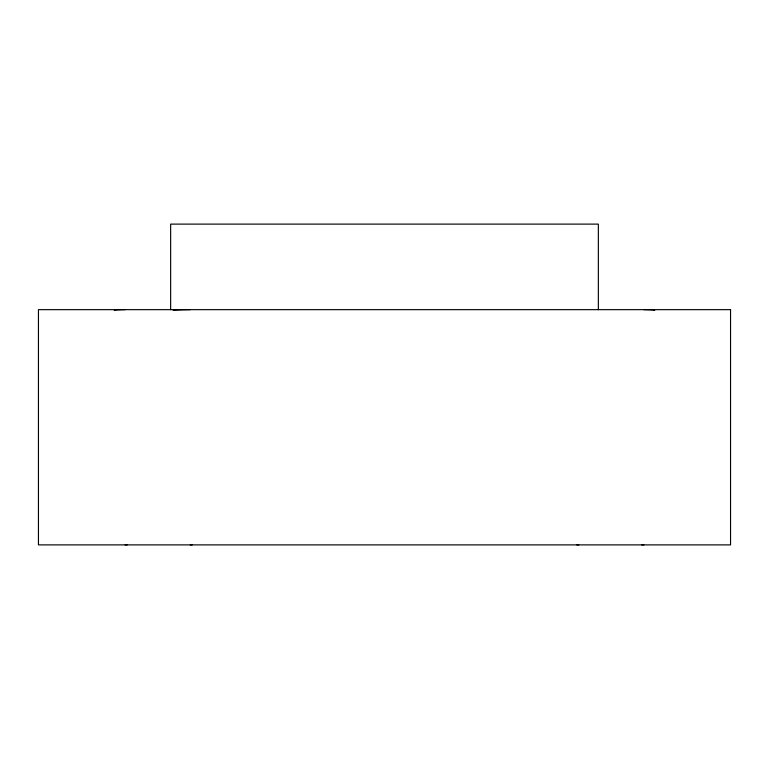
<?xml version="1.0" encoding="UTF-8"?>
<svg xmlns="http://www.w3.org/2000/svg" width="769" height="769" viewBox="0 0 769 769"><rect width="100%" height="100%" fill="white"/><g stroke="black" fill="none" stroke-linecap="round" stroke-linejoin="round"><path stroke-width="1.15" d="M598.349 309.657L598.349 224.115L170.651 224.115L170.651 309.657M643.874 309.667A46.505 4.614 -5.7 0 1 654.717 310.282M643.874 544.865A46.505 4.614 5.7 0 1 641.75 544.846M173.169 310.282A46.505 4.614 -5.7 0 1 190.241 309.667M192.231 544.846A46.505 4.614 5.7 0 1 190.241 544.865M114.283 310.282A46.505 4.614 5.7 0 1 125.126 309.667M127.25 544.846A46.505 4.614 -5.7 0 1 125.126 544.865M578.759 544.865A46.505 4.614 -5.7 0 1 576.769 544.846M730.55 309.657L38.45 309.657L38.45 544.885L730.55 544.885L730.55 309.657"/></g></svg>
